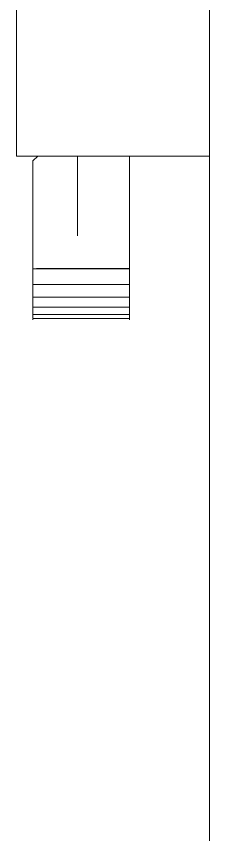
# Model space of a CAD drawing. Header units: millimetres. Extents: x -1052 to 3351, y 0 to 2015.
# Drawn here: x -227.8473 to -227.7514, y 1680.0547 to 1680.4605 of the extents above; entities that cross this region are included whole.
import ezdxf

# ---------------------------------------------------------------- set-up
doc = ezdxf.new("R2010")
doc.units = ezdxf.units.MM
doc.layers.add('@ New Renovation', color=7, linetype='Continuous')
for name, color, linetype, lineweight in [('AM_CL', 7, 'Continuous', 15), ('QZDB-6-1ASOLIDLINE！实线层', 7, 'Continuous', 18), ('ZHA01-E-01-BSOLIDLINE！实线层', 7, 'Continuous', 18)]:
    doc.layers.add(name, color=color, linetype=linetype, lineweight=lineweight)

# ---------------------------------------------------------------- blocks, each defined once
blk = doc.blocks.new('*X870')
at = {"layer": 'QZDB-6-1ASOLIDLINE！实线层', "color": 7, "linetype": 'Continuous'}
blk.add_line((-733.08, 1114.295), (-959.08, 1114.295), dxfattribs=at)
at = {"layer": 'ZHA01-E-01-BSOLIDLINE！实线层', "color": 7, "linetype": 'Continuous'}
for p, q in [((-913.579, 1120.78), (-873.579, 1120.78)), ((-873.579, 1114.295), (-873.579, 1120.78)), ((-873.414, 1120.23), (-873.579, 1120.064)), ((-868.129, 1120.23), (-873.414, 1120.23)), ((-869.799, 1116.98), (-869.799, 1120.23)), ((-869.276, 1116.98), (-869.276, 1120.23)), ((-868.846, 1116.98), (-868.846, 1120.23)), ((-868.51, 1116.98), (-868.51, 1120.23)), ((-868.271, 1116.98), (-868.271, 1120.23)), ((-868.129, 1116.98), (-868.129, 1120.23)), ((-868.089, 1120.23), (-868.109, 1120.23)), ((-869.812, 1116.98), (-869.809, 1120.044)), ((-869.805, 1120.108), (-869.809, 1120.044)), ((-869.814, 1119.861), (-869.815, 1116.98)), ((-870.907, 1118.73), (-873.579, 1118.73)), ((-868.089, 1116.98), (-873.58, 1116.98))]:
    blk.add_line(p, q, dxfattribs=at)
blk.add_arc((-866.638, 1119.857), 3.176, 176.6282, 179.9311, dxfattribs=at)
blk.add_open_spline([(-869.8, 1120.23), (-869.8, 1120.209), (-869.802, 1120.169), (-869.804, 1120.128), (-869.805, 1120.108)], degree=3, knots=[0, 0, 0, 0, 0.0607618, 0.1220384, 0.1220384, 0.1220384, 0.1220384], dxfattribs=at)
blk = doc.blocks.new('1111')
at = {"layer": '@ New Renovation', "color": 0, "xscale": -1.000000000000001, "rotation": 90}
blk.add_blockref('*X870', (742235.8, 28062.846), dxfattribs=at)

msp = doc.modelspace()

# ---------------------------------------------------------------- block references
at = {"layer": 'AM_CL', "xscale": 0.01479181789831161, "yscale": 0.01479181789831161, "zscale": 0.01479181789831161}
msp.add_blockref('1111', (-11190.28576, 1252.3689), dxfattribs=at)

doc.saveas('drawing.dxf')
